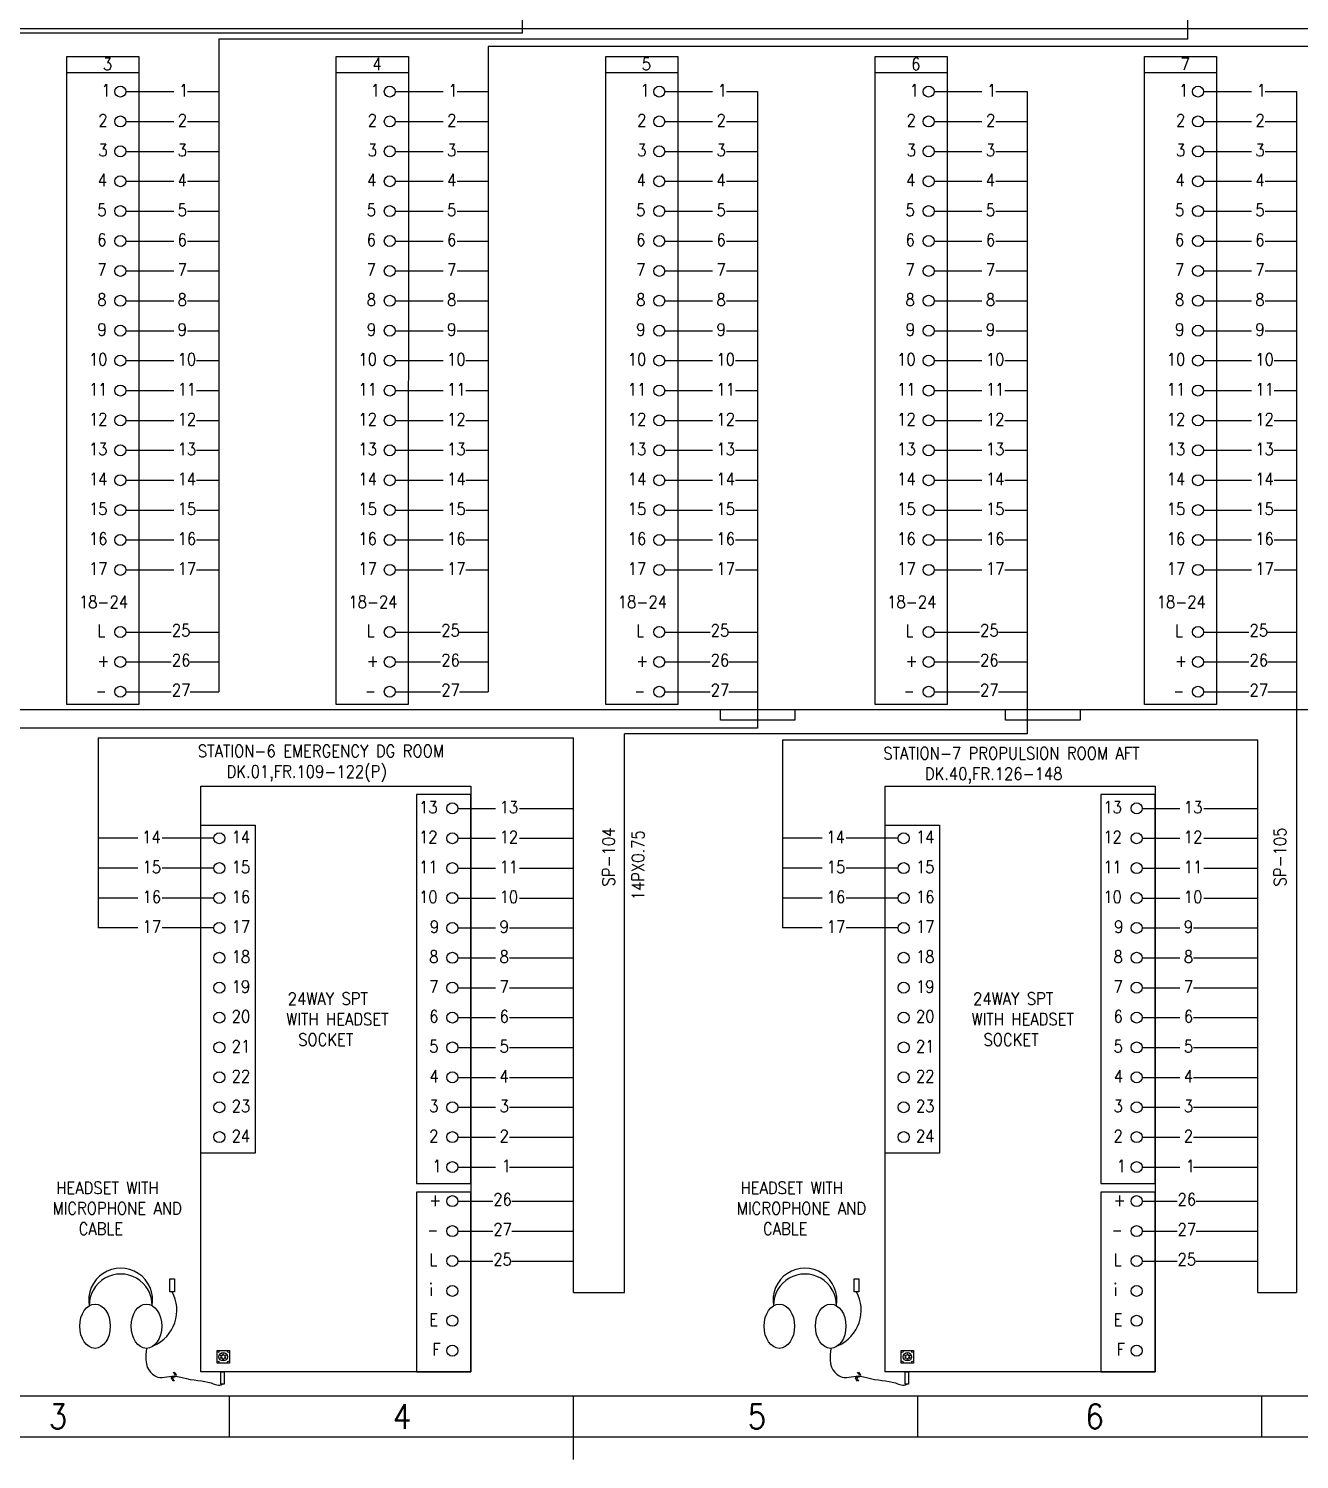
# Model space of a CAD drawing. Header units: inches. Extents: x 36 to 5114, y 9 to 306.
# Drawn here: x 3421.3 to 3576.5, y 23.6 to 198.3 of the extents above; entities that cross this region are included whole.
import ezdxf

# ---------------------------------------------------------------- set-up
doc = ezdxf.new("R2010")
doc.units = ezdxf.units.IN
doc.header["$MEASUREMENT"] = 0
doc.layers.add('Border', color=6, linetype='Continuous')
doc.layers.add('TITLE', color=7, linetype='Continuous')
doc.layers.add('CON-050', color=3, linetype='Continuous', lineweight=50)
doc.styles.add('ROMANS', font='simplex.shx', dxfattribs={"width": 0.88})

# ---------------------------------------------------------------- blocks, each defined once
blk = doc.blocks.new('A3_BORDER')
at = {"linetype": 'Continuous'}
for p, q in [((173, 7.15), (173, 2.15)), ((215, 7.15), (215, 2.15)), ((257, 7.15), (257, 2.15))]:
    blk.add_line(p, q, dxfattribs=at)
at = {"layer": 'Border', "color": 7}
blk.add_lwpolyline([(0, 2.15), (384, 2.15), (384, 264.65), (0, 264.65)], close=True, dxfattribs=at)
at = {"layer": 'Border', "color": 6}
blk.add_lwpolyline([(5, 7.15), (379, 7.15), (379, 259.65), (5, 259.65)], close=True, dxfattribs=at)
at = {"layer": 'TITLE', "color": 7}
blk.add_line((131, 7.15), (131, 2.25), dxfattribs=at)
at = {"layer": 'TITLE', "color": 7, "style": 'ROMANS', "width": 0.88}
for s, p in [('3', (108.96, 3.15)), ('4', (150.96, 3.15)), ('5', (194.28, 3.15)), ('6', (235.51, 3.15))]:
    blk.add_text(s, height=3, dxfattribs=at).set_placement(p)
blk = doc.blocks.new('*U34')
blk.add_circle((0, 0), 0.0728)
blk = doc.blocks.new('*U33')
at = {"color": 0, "linetype": 'ByBlock', "lineweight": -2}
for p, rotation in [((784.95, 158.66), 59.99999999999999), ((784.95, 158.39), 120), ((785.18, 158.25), 180), ((785.42, 158.66), 300.0000000000001), ((785.42, 158.39), 240)]:
    blk.add_blockref('*U34', p, dxfattribs=dict(at, rotation=rotation))
blk.add_blockref('*U34', (785.18, 158.8), dxfattribs=at)
blk = doc.blocks.new('*U36')
blk.add_circle((0, 0), 0.0728)
blk = doc.blocks.new('*U35')
at = {"color": 0, "linetype": 'ByBlock', "lineweight": -2}
for p, rotation in [((784.95, 158.66), 59.99999999999999), ((784.95, 158.39), 120), ((785.18, 158.25), 180), ((785.42, 158.66), 300.0000000000001), ((785.42, 158.39), 240)]:
    blk.add_blockref('*U36', p, dxfattribs=dict(at, rotation=rotation))
blk.add_blockref('*U36', (785.18, 158.8), dxfattribs=at)

msp = doc.modelspace()

# ---------------------------------------------------------------- linework, layer by layer
for p, q in [((3481.64, 197.76), (3481.64, 282.36)), ((3562.86, 197.05), (3562.86, 282.02)), ((3481.64, 197.76), (3411.65, 197.76)), ((3562.86, 197.05), (3444.54, 197.05)), ((3444.54, 197.05), (3444.54, 117.34)), ((3477.43, 196.14), (3477.43, 117.34)), ((3642.06, 196.14), (3477.43, 196.14)), ((3425.99, 192.99), (3434.79, 192.99)), ((3458.89, 192.99), (3467.68, 192.99)), ((3491.78, 192.99), (3500.58, 192.99)), ((3524.67, 192.99), (3533.47, 192.99)), ((3557.57, 192.99), (3566.36, 192.99)), ((3510.33, 190.64), (3510.33, 112.91)), ((3543.22, 190.64), (3543.22, 112.19)), ((3510.33, 112.91), (3405.45, 112.91)), ((3494.07, 43.96), (3494.07, 112.19)), ((3543.22, 112.19), (3494.07, 112.19)), ((3429.83, 111.73), (3429.83, 88.5)), ((3429.83, 111.73), (3487.85, 111.73)), ((3487.85, 43.96), (3487.85, 111.73)), ((3513.37, 111.47), (3513.37, 88.5)), ((3513.37, 111.47), (3571.39, 111.47)), ((3571.39, 43.96), (3571.39, 111.47)), ((3487.85, 43.96), (3494.07, 43.96)), ((3571.39, 43.96), (3576.11, 43.96)), ((3487.85, 23.59), (3487.85, 31.34))]:
    msp.add_line(p, q)
for points in [[(3676.41, 115.58), (3676.41, 115.14), (3335.63, 115.14), (3335.63, 198.33), (3676.41, 198.33)], [(3514.87, 115.14), (3514.87, 113.88), (3505.78, 113.88), (3505.78, 115.14)], [(3549.71, 115.14), (3549.71, 113.88), (3540.61, 113.88), (3540.61, 115.14)]]:
    msp.add_lwpolyline(points)
for points in [[(3425.99, 194.91), (3434.79, 194.91), (3434.79, 115.77), (3425.99, 115.77)], [(3458.89, 194.91), (3467.69, 194.91), (3467.68, 115.77), (3458.89, 115.77)], [(3491.78, 194.91), (3500.58, 194.91), (3500.58, 115.77), (3491.78, 115.77)], [(3524.67, 194.91), (3533.47, 194.91), (3533.47, 115.77), (3524.67, 115.77)], [(3557.57, 194.91), (3566.36, 194.91), (3566.36, 115.77), (3557.57, 115.77)], [(3442.36, 105.8), (3475.32, 105.8), (3475.32, 34.27), (3442.36, 34.27)], [(3525.9, 105.8), (3558.86, 105.8), (3558.86, 34.27), (3525.9, 34.27)], [(3475.32, 104.8), (3468.7, 104.8), (3468.7, 57.29), (3475.32, 57.29)], [(3558.86, 104.8), (3552.24, 104.8), (3552.24, 57.29), (3558.86, 57.29)], [(3442.36, 101.05), (3448.98, 101.05), (3448.98, 60.98), (3442.36, 60.98)], [(3525.9, 101.05), (3532.52, 101.05), (3532.52, 60.98), (3525.9, 60.98)], [(3475.32, 56.21), (3468.7, 56.21), (3468.7, 34.27), (3475.32, 34.27)], [(3558.86, 56.21), (3552.24, 56.21), (3552.24, 34.27), (3558.86, 34.27)], [(3438.59, 45.63), (3439.13, 45.63), (3439.13, 44.06), (3438.59, 44.06)], [(3522.13, 45.63), (3522.67, 45.63), (3522.67, 44.06), (3522.13, 44.06)], [(3444.33, 36.89), (3445.84, 36.89), (3445.84, 35.36), (3444.33, 35.36)], [(3527.87, 36.89), (3529.38, 36.89), (3529.38, 35.36), (3527.87, 35.36)], [(3444.79, 34.27), (3445.22, 34.27), (3445.22, 32.79), (3444.79, 32.79)], [(3528.33, 34.27), (3528.76, 34.27), (3528.76, 32.79), (3528.33, 32.79)]]:
    msp.add_lwpolyline(points, close=True)
for centre, radius in [((3432.53, 190.64), 0.671), ((3465.42, 190.64), 0.671), ((3498.32, 190.64), 0.671), ((3531.21, 190.64), 0.671), ((3564.1, 190.64), 0.671), ((3432.53, 186.99), 0.671), ((3465.42, 186.99), 0.671), ((3498.32, 186.99), 0.671), ((3531.21, 186.99), 0.671), ((3564.1, 186.99), 0.671), ((3432.53, 183.34), 0.671), ((3465.42, 183.34), 0.671), ((3498.32, 183.34), 0.671), ((3531.21, 183.34), 0.671), ((3564.1, 183.34), 0.671), ((3432.53, 179.69), 0.671), ((3465.42, 179.69), 0.671), ((3498.32, 179.69), 0.671), ((3531.21, 179.69), 0.671), ((3564.1, 179.69), 0.671), ((3432.53, 176.04), 0.671), ((3465.42, 176.04), 0.671), ((3498.32, 176.04), 0.671), ((3531.21, 176.04), 0.671), ((3564.1, 176.04), 0.671), ((3432.53, 172.39), 0.671), ((3465.42, 172.39), 0.671), ((3498.32, 172.39), 0.671), ((3531.21, 172.39), 0.671), ((3564.1, 172.39), 0.671), ((3432.53, 168.74), 0.671), ((3465.42, 168.74), 0.671), ((3498.32, 168.74), 0.671), ((3531.21, 168.74), 0.671), ((3564.1, 168.74), 0.671), ((3432.53, 165.09), 0.671), ((3465.42, 165.09), 0.671), ((3498.32, 165.09), 0.671), ((3531.21, 165.09), 0.671), ((3564.1, 165.09), 0.671), ((3432.53, 161.44), 0.671), ((3465.42, 161.44), 0.671), ((3498.32, 161.44), 0.671), ((3531.21, 161.44), 0.671), ((3564.1, 161.44), 0.671), ((3432.53, 157.79), 0.671), ((3465.42, 157.79), 0.671), ((3498.32, 157.79), 0.671), ((3531.21, 157.79), 0.671), ((3564.1, 157.79), 0.671), ((3432.53, 154.13), 0.671), ((3465.42, 154.13), 0.671), ((3498.32, 154.13), 0.671), ((3531.21, 154.13), 0.671), ((3564.1, 154.13), 0.671), ((3432.53, 150.48), 0.671), ((3465.42, 150.48), 0.671), ((3498.32, 150.48), 0.671), ((3531.21, 150.48), 0.671), ((3564.1, 150.48), 0.671), ((3432.53, 146.83), 0.671), ((3465.42, 146.83), 0.671), ((3498.32, 146.83), 0.671), ((3531.21, 146.83), 0.671), ((3564.1, 146.83), 0.671), ((3432.53, 143.18), 0.671), ((3465.42, 143.18), 0.671), ((3498.32, 143.18), 0.671), ((3531.21, 143.18), 0.671), ((3564.1, 143.18), 0.671), ((3432.53, 139.53), 0.671), ((3465.42, 139.53), 0.671), ((3498.32, 139.53), 0.671), ((3531.21, 139.53), 0.671), ((3564.1, 139.53), 0.671), ((3432.53, 135.88), 0.671), ((3465.42, 135.88), 0.671), ((3498.32, 135.88), 0.671), ((3531.21, 135.88), 0.671), ((3564.1, 135.88), 0.671), ((3432.53, 132.23), 0.671), ((3465.42, 132.23), 0.671), ((3498.32, 132.23), 0.671), ((3531.21, 132.23), 0.671), ((3564.1, 132.23), 0.671), ((3432.53, 124.64), 0.671), ((3465.42, 124.64), 0.671), ((3498.32, 124.64), 0.671), ((3531.21, 124.64), 0.671), ((3564.1, 124.64), 0.671), ((3432.53, 120.99), 0.671), ((3465.42, 120.99), 0.671), ((3498.32, 120.99), 0.671), ((3531.21, 120.99), 0.671), ((3564.1, 120.99), 0.671), ((3432.53, 117.34), 0.671), ((3465.42, 117.34), 0.671), ((3498.32, 117.34), 0.671), ((3531.21, 117.34), 0.671), ((3564.1, 117.34), 0.671), ((3473.06, 103.1), 0.671), ((3556.6, 103.1), 0.671), ((3444.62, 99.45), 0.671), ((3473.06, 99.45), 0.671), ((3528.16, 99.45), 0.671), ((3556.6, 99.45), 0.671), ((3444.62, 95.8), 0.671), ((3473.06, 95.8), 0.671), ((3528.16, 95.8), 0.671), ((3556.6, 95.8), 0.671), ((3444.62, 92.15), 0.671), ((3473.06, 92.15), 0.671), ((3528.16, 92.15), 0.671), ((3556.6, 92.15), 0.671), ((3444.62, 88.5), 0.671), ((3473.06, 88.5), 0.671), ((3528.16, 88.5), 0.671), ((3556.6, 88.5), 0.671), ((3444.62, 84.85), 0.671), ((3473.06, 84.85), 0.671), ((3528.16, 84.85), 0.671), ((3556.6, 84.85), 0.671), ((3444.62, 81.2), 0.671), ((3473.06, 81.2), 0.671), ((3528.16, 81.2), 0.671), ((3556.6, 81.2), 0.671), ((3444.62, 77.55), 0.671), ((3473.06, 77.55), 0.671), ((3528.16, 77.55), 0.671), ((3556.6, 77.55), 0.671), ((3444.62, 73.9), 0.671), ((3473.06, 73.9), 0.671), ((3528.16, 73.9), 0.671), ((3556.6, 73.9), 0.671), ((3444.62, 70.25), 0.671), ((3473.06, 70.25), 0.671), ((3528.16, 70.25), 0.671), ((3556.6, 70.25), 0.671), ((3444.62, 66.6), 0.671), ((3473.06, 66.6), 0.671), ((3528.16, 66.6), 0.671), ((3556.6, 66.6), 0.671), ((3444.62, 62.95), 0.671), ((3473.06, 62.95), 0.671), ((3528.16, 62.95), 0.671), ((3556.6, 62.95), 0.671), ((3473.06, 59.29), 0.671), ((3556.6, 59.29), 0.671), ((3473.06, 55.13), 0.671), ((3556.6, 55.13), 0.671), ((3473.06, 51.47), 0.671), ((3556.6, 51.47), 0.671), ((3473.06, 47.82), 0.671), ((3556.6, 47.82), 0.671), ((3473.06, 44.17), 0.671), ((3556.6, 44.17), 0.671), ((3473.06, 40.52), 0.671), ((3556.6, 40.52), 0.671), ((3444.45, 36.77), 0.12), ((3445.72, 36.77), 0.12), ((3473.06, 36.87), 0.671), ((3527.99, 36.77), 0.12), ((3529.26, 36.77), 0.12), ((3556.6, 36.87), 0.671), ((3444.45, 35.48), 0.12), ((3445.08, 36.13), 0.516), ((3445.72, 35.48), 0.12), ((3527.99, 35.48), 0.12), ((3528.62, 36.13), 0.516), ((3529.26, 35.48), 0.12)]:
    msp.add_circle(centre, radius)
for centre, radius, start, end in [((3432.57, 43.05), 3.9, 349.8171, 190.1829), ((3432.57, 42.39), 3.84, 359.5798, 180.4202), ((3516.11, 43.05), 3.9, 349.8171, 190.1829), ((3516.11, 42.39), 3.84, 359.5798, 180.4202), ((3434.69, 41.82), 4.74, 293.9795, 28.2344), ((3518.23, 41.82), 4.74, 293.9795, 28.2344)]:
    msp.add_arc(centre, radius, start, end)
for centre in [(3429.44, 39.86), (3435.71, 39.86), (3512.98, 39.86), (3519.25, 39.86)]:
    msp.add_ellipse(centre, major_axis=(0, 2.71), ratio=0.6875)
for points, knots in [([(3435.71, 37.15), (3435.43, 34.93), (3435.96, 34.32), (3437.36, 33.38), (3438.31, 33.77), (3439.15, 33.76)], [0, 0, 0, 0, 4.162872, 4.376917, 6.907654, 6.907654, 6.907654, 6.907654]), ([(3519.25, 37.15), (3518.97, 34.93), (3519.5, 34.32), (3520.9, 33.38), (3521.85, 33.77), (3522.69, 33.76)], [0, 0, 0, 0, 4.162872, 4.376917, 6.907654, 6.907654, 6.907654, 6.907654]), ([(3439.33, 33.75), (3439.59, 33.73), (3441.24, 33.19), (3443.24, 33.29), (3444.56, 32.49), (3445.01, 32.79)], [7.096761, 7.096761, 7.096761, 7.096761, 7.865668, 12.198871, 14.446895, 14.446895, 14.446895, 14.446895]), ([(3522.87, 33.75), (3523.13, 33.73), (3524.78, 33.19), (3526.78, 33.29), (3528.1, 32.49), (3528.55, 32.79)], [7.096761, 7.096761, 7.096761, 7.096761, 7.865668, 12.198871, 14.446895, 14.446895, 14.446895, 14.446895])]:
    msp.add_open_spline(points, degree=3, knots=knots)
for points in [[(3438.98, 33.16), (3438.78, 33.6), (3439.19, 33.79), (3438.97, 34.26)], [(3439.15, 33.14), (3438.95, 33.58), (3439.36, 33.77), (3439.14, 34.24)], [(3522.52, 33.16), (3522.32, 33.6), (3522.73, 33.79), (3522.51, 34.26)], [(3522.69, 33.14), (3522.49, 33.58), (3522.9, 33.77), (3522.68, 34.24)]]:
    msp.add_spline(points, degree=3)
at = {"layer": 'CON-050', "color": 0, "lineweight": 25, "ltscale": 0.1}
for p, q in [((3433.2, 190.64), (3439.04, 190.64)), ((3440.74, 190.64), (3444.54, 190.64)), ((3466.09, 190.64), (3471.93, 190.64)), ((3473.63, 190.64), (3477.43, 190.64)), ((3498.99, 190.64), (3504.83, 190.64)), ((3506.53, 190.64), (3510.33, 190.64)), ((3531.88, 190.64), (3537.72, 190.64)), ((3539.42, 190.64), (3543.22, 190.64)), ((3564.77, 190.64), (3570.61, 190.64)), ((3572.31, 190.64), (3576.11, 190.64)), ((3433.2, 186.99), (3439.04, 186.99)), ((3440.74, 186.99), (3444.54, 186.99)), ((3466.09, 186.99), (3471.93, 186.99)), ((3473.63, 186.99), (3477.43, 186.99)), ((3498.99, 186.99), (3504.83, 186.99)), ((3506.53, 186.99), (3510.33, 186.99)), ((3531.88, 186.99), (3537.72, 186.99)), ((3539.42, 186.99), (3543.22, 186.99)), ((3564.77, 186.99), (3570.61, 186.99)), ((3572.31, 186.99), (3576.11, 186.99)), ((3433.2, 183.34), (3439.04, 183.34)), ((3440.74, 183.34), (3444.54, 183.34)), ((3466.09, 183.34), (3471.93, 183.34)), ((3473.63, 183.34), (3477.43, 183.34)), ((3498.99, 183.34), (3504.83, 183.34)), ((3506.53, 183.34), (3510.33, 183.34)), ((3531.88, 183.34), (3537.72, 183.34)), ((3539.42, 183.34), (3543.22, 183.34)), ((3564.77, 183.34), (3570.61, 183.34)), ((3572.31, 183.34), (3576.11, 183.34)), ((3433.2, 179.69), (3439.04, 179.69)), ((3440.74, 179.69), (3444.54, 179.69)), ((3466.09, 179.69), (3471.93, 179.69)), ((3473.63, 179.69), (3477.43, 179.69)), ((3498.99, 179.69), (3504.83, 179.69)), ((3506.53, 179.69), (3510.33, 179.69)), ((3531.88, 179.69), (3537.72, 179.69)), ((3539.42, 179.69), (3543.22, 179.69)), ((3564.77, 179.69), (3570.61, 179.69)), ((3572.31, 179.69), (3576.11, 179.69)), ((3433.2, 176.04), (3439.04, 176.04)), ((3440.74, 176.04), (3444.54, 176.04)), ((3466.09, 176.04), (3471.93, 176.04)), ((3473.63, 176.04), (3477.43, 176.04)), ((3498.99, 176.04), (3504.83, 176.04)), ((3506.53, 176.04), (3510.33, 176.04)), ((3531.88, 176.04), (3537.72, 176.04)), ((3539.42, 176.04), (3543.22, 176.04)), ((3564.77, 176.04), (3570.61, 176.04)), ((3572.31, 176.04), (3576.11, 176.04)), ((3433.2, 172.39), (3439.04, 172.39)), ((3440.74, 172.39), (3444.54, 172.39)), ((3466.09, 172.39), (3471.93, 172.39)), ((3473.63, 172.39), (3477.43, 172.39)), ((3498.99, 172.39), (3504.83, 172.39)), ((3506.53, 172.39), (3510.33, 172.39)), ((3531.88, 172.39), (3537.72, 172.39)), ((3539.42, 172.39), (3543.22, 172.39)), ((3564.77, 172.39), (3570.61, 172.39)), ((3572.31, 172.39), (3576.11, 172.39)), ((3433.2, 168.74), (3439.04, 168.74)), ((3440.74, 168.74), (3444.54, 168.74)), ((3466.09, 168.74), (3471.93, 168.74)), ((3473.63, 168.74), (3477.43, 168.74)), ((3498.99, 168.74), (3504.83, 168.74)), ((3506.53, 168.74), (3510.33, 168.74)), ((3531.88, 168.74), (3537.72, 168.74)), ((3539.42, 168.74), (3543.22, 168.74)), ((3564.77, 168.74), (3570.61, 168.74)), ((3572.31, 168.74), (3576.11, 168.74)), ((3433.2, 165.09), (3439.04, 165.09)), ((3440.74, 165.09), (3444.54, 165.09)), ((3466.09, 165.09), (3471.93, 165.09)), ((3473.63, 165.09), (3477.43, 165.09)), ((3498.99, 165.09), (3504.83, 165.09)), ((3506.53, 165.09), (3510.33, 165.09)), ((3531.88, 165.09), (3537.72, 165.09)), ((3539.42, 165.09), (3543.22, 165.09)), ((3564.77, 165.09), (3570.61, 165.09)), ((3572.31, 165.09), (3576.11, 165.09)), ((3433.2, 161.44), (3439.04, 161.44)), ((3440.74, 161.44), (3444.54, 161.44)), ((3466.09, 161.44), (3471.93, 161.44)), ((3473.63, 161.44), (3477.43, 161.44)), ((3498.99, 161.44), (3504.83, 161.44)), ((3506.53, 161.44), (3510.33, 161.44)), ((3531.88, 161.44), (3537.72, 161.44)), ((3539.42, 161.44), (3543.22, 161.44)), ((3564.77, 161.44), (3570.61, 161.44)), ((3572.31, 161.44), (3576.11, 161.44)), ((3433.2, 157.79), (3439.04, 157.79)), ((3441.82, 157.79), (3444.54, 157.79)), ((3466.09, 157.79), (3471.93, 157.79)), ((3474.71, 157.79), (3477.43, 157.79)), ((3498.99, 157.79), (3504.83, 157.79)), ((3507.61, 157.79), (3510.33, 157.79)), ((3531.88, 157.79), (3537.72, 157.79)), ((3540.5, 157.79), (3543.22, 157.79)), ((3564.77, 157.79), (3570.61, 157.79)), ((3573.39, 157.79), (3576.11, 157.79)), ((3433.2, 154.13), (3439.04, 154.13)), ((3441.82, 154.13), (3444.54, 154.13)), ((3466.09, 154.13), (3471.93, 154.13)), ((3474.71, 154.13), (3477.43, 154.13)), ((3498.99, 154.13), (3504.83, 154.13)), ((3507.61, 154.13), (3510.33, 154.13)), ((3531.88, 154.13), (3537.72, 154.13)), ((3540.5, 154.13), (3543.22, 154.13)), ((3564.77, 154.13), (3570.61, 154.13)), ((3573.39, 154.13), (3576.11, 154.13)), ((3433.2, 150.48), (3439.04, 150.48)), ((3441.82, 150.48), (3444.54, 150.48)), ((3466.09, 150.48), (3471.93, 150.48)), ((3474.71, 150.48), (3477.43, 150.48)), ((3498.99, 150.48), (3504.83, 150.48)), ((3507.61, 150.48), (3510.33, 150.48)), ((3531.88, 150.48), (3537.72, 150.48)), ((3540.5, 150.48), (3543.22, 150.48)), ((3564.77, 150.48), (3570.61, 150.48)), ((3573.39, 150.48), (3576.11, 150.48)), ((3433.2, 146.83), (3439.04, 146.83)), ((3441.82, 146.83), (3444.54, 146.83)), ((3466.09, 146.83), (3471.93, 146.83)), ((3474.71, 146.83), (3477.43, 146.83)), ((3498.99, 146.83), (3504.83, 146.83)), ((3507.61, 146.83), (3510.33, 146.83)), ((3531.88, 146.83), (3537.72, 146.83)), ((3540.5, 146.83), (3543.22, 146.83)), ((3564.77, 146.83), (3570.61, 146.83)), ((3573.39, 146.83), (3576.11, 146.83)), ((3433.2, 143.18), (3439.04, 143.18)), ((3441.82, 143.18), (3444.54, 143.18)), ((3466.09, 143.18), (3471.93, 143.18)), ((3474.71, 143.18), (3477.43, 143.18)), ((3498.99, 143.18), (3504.83, 143.18)), ((3507.61, 143.18), (3510.33, 143.18)), ((3531.88, 143.18), (3537.72, 143.18)), ((3540.5, 143.18), (3543.22, 143.18)), ((3564.77, 143.18), (3570.61, 143.18)), ((3573.39, 143.18), (3576.11, 143.18)), ((3433.2, 139.53), (3439.04, 139.53)), ((3441.82, 139.53), (3444.54, 139.53)), ((3466.09, 139.53), (3471.93, 139.53)), ((3474.71, 139.53), (3477.43, 139.53)), ((3498.99, 139.53), (3504.83, 139.53)), ((3507.61, 139.53), (3510.33, 139.53)), ((3531.88, 139.53), (3537.72, 139.53)), ((3540.5, 139.53), (3543.22, 139.53)), ((3564.77, 139.53), (3570.61, 139.53)), ((3573.39, 139.53), (3576.11, 139.53)), ((3433.2, 135.88), (3439.04, 135.88)), ((3441.82, 135.88), (3444.54, 135.88)), ((3466.09, 135.88), (3471.93, 135.88)), ((3474.71, 135.88), (3477.43, 135.88)), ((3498.99, 135.88), (3504.83, 135.88)), ((3507.61, 135.88), (3510.33, 135.88)), ((3531.88, 135.88), (3537.72, 135.88)), ((3540.5, 135.88), (3543.22, 135.88)), ((3564.77, 135.88), (3570.61, 135.88)), ((3573.39, 135.88), (3576.11, 135.88)), ((3433.2, 132.23), (3439.04, 132.23)), ((3441.82, 132.23), (3444.54, 132.23)), ((3466.09, 132.23), (3471.93, 132.23)), ((3474.71, 132.23), (3477.43, 132.23)), ((3498.99, 132.23), (3504.83, 132.23)), ((3507.61, 132.23), (3510.33, 132.23)), ((3531.88, 132.23), (3537.72, 132.23)), ((3540.5, 132.23), (3543.22, 132.23)), ((3564.77, 132.23), (3570.61, 132.23)), ((3573.39, 132.23), (3576.11, 132.23)), ((3433.2, 124.64), (3438.74, 124.64)), ((3441.05, 124.64), (3444.54, 124.64)), ((3466.09, 124.64), (3471.63, 124.64)), ((3473.94, 124.64), (3477.43, 124.64)), ((3498.99, 124.64), (3504.52, 124.64)), ((3506.83, 124.64), (3510.33, 124.64)), ((3531.88, 124.64), (3537.41, 124.64)), ((3539.72, 124.64), (3543.22, 124.64)), ((3564.77, 124.64), (3570.31, 124.64)), ((3572.62, 124.64), (3576.11, 124.64)), ((3433.2, 120.99), (3438.74, 120.99)), ((3441.05, 120.99), (3444.54, 120.99)), ((3466.09, 120.99), (3471.63, 120.99)), ((3473.94, 120.99), (3477.43, 120.99)), ((3498.99, 120.99), (3504.52, 120.99)), ((3506.83, 120.99), (3510.33, 120.99)), ((3531.88, 120.99), (3537.41, 120.99)), ((3539.72, 120.99), (3543.22, 120.99)), ((3564.77, 120.99), (3570.31, 120.99)), ((3572.62, 120.99), (3576.11, 120.99)), ((3433.2, 117.34), (3438.74, 117.34)), ((3441.05, 117.34), (3444.54, 117.34)), ((3466.09, 117.34), (3471.63, 117.34)), ((3473.94, 117.34), (3477.43, 117.34)), ((3498.99, 117.34), (3504.52, 117.34)), ((3506.83, 117.34), (3510.33, 117.34)), ((3531.88, 117.34), (3537.41, 117.34)), ((3539.72, 117.34), (3543.22, 117.34)), ((3564.77, 117.34), (3570.31, 117.34)), ((3572.62, 117.34), (3576.11, 117.34)), ((3473.73, 103.1), (3478.33, 103.1)), ((3481.26, 103.1), (3487.85, 103.1)), ((3557.27, 103.1), (3561.87, 103.1)), ((3564.8, 103.1), (3571.39, 103.1)), ((3434.68, 99.45), (3429.83, 99.45)), ((3443.95, 99.45), (3437.62, 99.45)), ((3473.73, 99.45), (3478.33, 99.45)), ((3481.26, 99.45), (3487.85, 99.45)), ((3518.22, 99.45), (3513.37, 99.45)), ((3527.49, 99.45), (3521.16, 99.45)), ((3557.27, 99.45), (3561.87, 99.45)), ((3564.8, 99.45), (3571.39, 99.45)), ((3434.68, 95.8), (3429.83, 95.8)), ((3443.95, 95.8), (3437.62, 95.8)), ((3473.73, 95.8), (3478.33, 95.8)), ((3481.26, 95.8), (3487.85, 95.8)), ((3518.22, 95.8), (3513.37, 95.8)), ((3527.49, 95.8), (3521.16, 95.8)), ((3557.27, 95.8), (3561.87, 95.8)), ((3564.8, 95.8), (3571.39, 95.8)), ((3434.68, 92.15), (3429.83, 92.15)), ((3443.95, 92.15), (3437.62, 92.15)), ((3473.73, 92.15), (3478.33, 92.15)), ((3481.26, 92.15), (3487.85, 92.15)), ((3518.22, 92.15), (3513.37, 92.15)), ((3527.49, 92.15), (3521.16, 92.15)), ((3557.27, 92.15), (3561.87, 92.15)), ((3564.8, 92.15), (3571.39, 92.15)), ((3434.68, 88.5), (3429.83, 88.5)), ((3443.95, 88.5), (3437.62, 88.5)), ((3473.73, 88.5), (3478.33, 88.5)), ((3480.02, 88.5), (3487.85, 88.5)), ((3518.22, 88.5), (3513.37, 88.5)), ((3527.49, 88.5), (3521.16, 88.5)), ((3557.27, 88.5), (3561.87, 88.5)), ((3563.56, 88.5), (3571.39, 88.5)), ((3473.73, 84.85), (3478.33, 84.85)), ((3480.02, 84.85), (3487.85, 84.85)), ((3557.27, 84.85), (3561.87, 84.85)), ((3563.56, 84.85), (3571.39, 84.85)), ((3473.73, 81.2), (3478.33, 81.2)), ((3480.02, 81.2), (3487.85, 81.2)), ((3557.27, 81.2), (3561.87, 81.2)), ((3563.56, 81.2), (3571.39, 81.2)), ((3473.73, 77.55), (3478.33, 77.55)), ((3480.02, 77.55), (3487.85, 77.55)), ((3557.27, 77.55), (3561.87, 77.55)), ((3563.56, 77.55), (3571.39, 77.55)), ((3473.73, 73.9), (3478.33, 73.9)), ((3480.02, 73.9), (3487.85, 73.9)), ((3557.27, 73.9), (3561.87, 73.9)), ((3563.56, 73.9), (3571.39, 73.9)), ((3473.73, 70.25), (3478.33, 70.25)), ((3480.02, 70.25), (3487.85, 70.25)), ((3557.27, 70.25), (3561.87, 70.25)), ((3563.56, 70.25), (3571.39, 70.25)), ((3473.73, 66.6), (3478.33, 66.6)), ((3480.02, 66.6), (3487.85, 66.6)), ((3557.27, 66.6), (3561.87, 66.6)), ((3563.56, 66.6), (3571.39, 66.6)), ((3473.73, 62.95), (3478.33, 62.95)), ((3480.02, 62.95), (3487.85, 62.95)), ((3557.27, 62.95), (3561.87, 62.95)), ((3563.56, 62.95), (3571.39, 62.95)), ((3473.73, 59.29), (3478.33, 59.29)), ((3480.02, 59.29), (3487.85, 59.29)), ((3557.27, 59.29), (3561.87, 59.29)), ((3563.56, 59.29), (3571.39, 59.29)), ((3473.73, 55.13), (3478.02, 55.13)), ((3480.33, 55.13), (3487.85, 55.13)), ((3557.27, 55.13), (3561.56, 55.13)), ((3563.87, 55.13), (3571.39, 55.13)), ((3473.73, 51.47), (3478.02, 51.47)), ((3480.33, 51.47), (3487.85, 51.47)), ((3557.27, 51.47), (3561.56, 51.47)), ((3563.87, 51.47), (3571.39, 51.47)), ((3473.73, 47.82), (3478.02, 47.82)), ((3480.33, 47.82), (3487.85, 47.82)), ((3557.27, 47.82), (3561.56, 47.82)), ((3563.87, 47.82), (3571.39, 47.82))]:
    msp.add_line(p, q, dxfattribs=at)
at = {"layer": 'CON-050', "color": 0, "lineweight": 25}
msp.add_line((3576.11, 190.64), (3576.11, 43.96), dxfattribs=at)

# ---------------------------------------------------------------- block references
at = {"linetype": 'Continuous'}
msp.add_blockref('A3_BORDER', (3314.83, 24.19), dxfattribs=at)
for name, p in [('*U33', (2659.9, -122.4)), ('*U35', (2743.44, -122.4))]:
    msp.add_blockref(name, p)

# ---------------------------------------------------------------- texts
at = {"layer": 'CON-050', "color": 0, "lineweight": 25, "char_height": 1.5, "attachment_point": 1, "style": 'ROMANS'}
for s, width, insert in [('{\\Fromans|c0;3}', 0.9419, (3430.4, 194.76)), ('{\\Fromans|c0;4}', 0.9419, (3463.29, 194.76)), ('{\\Fromans|c0;5}', 0.9419, (3496.19, 194.76)), ('{\\Fromans|c0;6}', 0.9419, (3529.08, 194.76)), ('{\\Fromans|c0;7}', 0.9419, (3561.97, 194.76)), ('{\\Fromans|c0;1}', 0.7064, (3430.22, 191.54)), ('{\\Fromans|c0;1}', 0.7064, (3439.69, 191.54)), ('{\\Fromans|c0;1}', 0.7064, (3463.11, 191.54)), ('{\\Fromans|c0;1}', 0.7064, (3472.58, 191.54)), ('{\\Fromans|c0;1}', 0.7064, (3496, 191.54)), ('{\\Fromans|c0;1}', 0.7064, (3505.47, 191.54)), ('{\\Fromans|c0;1}', 0.7064, (3528.9, 191.54)), ('{\\Fromans|c0;1}', 0.7064, (3538.36, 191.54)), ('{\\Fromans|c0;1}', 0.7064, (3561.79, 191.54)), ('{\\Fromans|c0;1}', 0.7064, (3571.26, 191.54)), ('{\\Fromans|c0;2}', 1.0836, (3429.84, 187.89)), ('{\\Fromans|c0;2}', 1.0836, (3439.54, 187.89)), ('{\\Fromans|c0;2}', 1.0836, (3462.73, 187.89)), ('{\\Fromans|c0;2}', 1.0836, (3472.43, 187.89)), ('{\\Fromans|c0;2}', 1.0836, (3495.63, 187.89)), ('{\\Fromans|c0;2}', 1.0836, (3505.33, 187.89)), ('{\\Fromans|c0;2}', 1.0836, (3528.52, 187.89)), ('{\\Fromans|c0;2}', 1.0836, (3538.22, 187.89)), ('{\\Fromans|c0;2}', 1.0836, (3561.41, 187.89)), ('{\\Fromans|c0;2}', 1.0836, (3571.11, 187.89)), ('{\\Fromans|c0;3}', 1.0836, (3429.84, 184.24)), ('{\\Fromans|c0;3}', 0.7064, (3439.52, 184.24)), ('{\\Fromans|c0;3}', 1.0836, (3462.73, 184.24)), ('{\\Fromans|c0;3}', 0.7064, (3472.42, 184.24)), ('{\\Fromans|c0;3}', 1.0836, (3495.63, 184.24)), ('{\\Fromans|c0;3}', 0.7064, (3505.31, 184.24)), ('{\\Fromans|c0;3}', 1.0836, (3528.52, 184.24)), ('{\\Fromans|c0;3}', 0.7064, (3538.2, 184.24)), ('{\\Fromans|c0;3}', 1.0836, (3561.41, 184.24)), ('{\\Fromans|c0;3}', 0.7064, (3571.09, 184.24)), ('{\\Fromans|c0;4}', 1.1464, (3429.78, 180.58)), ('{\\Fromans|c0;4}', 0.7064, (3439.52, 180.58)), ('{\\Fromans|c0;4}', 1.1464, (3462.67, 180.58)), ('{\\Fromans|c0;4}', 0.7064, (3472.42, 180.58)), ('{\\Fromans|c0;4}', 1.1464, (3495.56, 180.58)), ('{\\Fromans|c0;4}', 0.7064, (3505.31, 180.58)), ('{\\Fromans|c0;4}', 1.1464, (3528.46, 180.58)), ('{\\Fromans|c0;4}', 0.7064, (3538.2, 180.58)), ('{\\Fromans|c0;4}', 1.1464, (3561.35, 180.58)), ('{\\Fromans|c0;4}', 0.7064, (3571.09, 180.58)), ('{\\Fromans|c0;5}', 1.0836, (3429.72, 176.93)), ('{\\Fromans|c0;5}', 0.7064, (3439.52, 176.93)), ('{\\Fromans|c0;5}', 1.0836, (3462.61, 176.93)), ('{\\Fromans|c0;5}', 0.7064, (3472.42, 176.93)), ('{\\Fromans|c0;5}', 1.0836, (3495.5, 176.93)), ('{\\Fromans|c0;5}', 0.7064, (3505.31, 176.93)), ('{\\Fromans|c0;5}', 1.0836, (3528.39, 176.93)), ('{\\Fromans|c0;5}', 0.7064, (3538.2, 176.93)), ('{\\Fromans|c0;5}', 1.0836, (3561.29, 176.93)), ('{\\Fromans|c0;5}', 0.7064, (3571.09, 176.93)), ('{\\Fromans|c0;6}', 1.0836, (3429.72, 173.28)), ('{\\Fromans|c0;6}', 0.7064, (3439.52, 173.28)), ('{\\Fromans|c0;6}', 1.0836, (3462.61, 173.28)), ('{\\Fromans|c0;6}', 0.7064, (3472.42, 173.28)), ('{\\Fromans|c0;6}', 1.0836, (3495.5, 173.28)), ('{\\Fromans|c0;6}', 0.7064, (3505.31, 173.28)), ('{\\Fromans|c0;6}', 1.0836, (3528.39, 173.28)), ('{\\Fromans|c0;6}', 0.7064, (3538.2, 173.28)), ('{\\Fromans|c0;6}', 1.0836, (3561.29, 173.28)), ('{\\Fromans|c0;6}', 0.7064, (3571.09, 173.28)), ('{\\Fromans|c0;7}', 1.0836, (3429.72, 169.63)), ('{\\Fromans|c0;7}', 0.7064, (3439.52, 169.63)), ('{\\Fromans|c0;7}', 1.0836, (3462.61, 169.63)), ('{\\Fromans|c0;7}', 0.7064, (3472.42, 169.63)), ('{\\Fromans|c0;7}', 1.0836, (3495.5, 169.63)), ('{\\Fromans|c0;7}', 0.7064, (3505.31, 169.63)), ('{\\Fromans|c0;7}', 1.0836, (3528.39, 169.63)), ('{\\Fromans|c0;7}', 0.7064, (3538.2, 169.63)), ('{\\Fromans|c0;7}', 1.0836, (3561.29, 169.63)), ('{\\Fromans|c0;7}', 0.7064, (3571.09, 169.63)), ('{\\Fromans|c0;8}', 1.0836, (3429.72, 165.98)), ('{\\Fromans|c0;8}', 0.7064, (3439.52, 165.98)), ('{\\Fromans|c0;8}', 1.0836, (3462.61, 165.98)), ('{\\Fromans|c0;8}', 0.7064, (3472.42, 165.98)), ('{\\Fromans|c0;8}', 1.0836, (3495.5, 165.98)), ('{\\Fromans|c0;8}', 0.7064, (3505.31, 165.98)), ('{\\Fromans|c0;8}', 1.0836, (3528.39, 165.98)), ('{\\Fromans|c0;8}', 0.7064, (3538.2, 165.98)), ('{\\Fromans|c0;8}', 1.0836, (3561.29, 165.98)), ('{\\Fromans|c0;8}', 0.7064, (3571.09, 165.98)), ('{\\Fromans|c0;9}', 1.0207, (3429.73, 162.33)), ('{\\Fromans|c0;9}', 0.7064, (3439.52, 162.33)), ('{\\Fromans|c0;9}', 1.0207, (3462.62, 162.33)), ('{\\Fromans|c0;9}', 0.7064, (3472.42, 162.33)), ('{\\Fromans|c0;9}', 1.0207, (3495.51, 162.33)), ('{\\Fromans|c0;9}', 0.7064, (3505.31, 162.33)), ('{\\Fromans|c0;9}', 1.0207, (3528.41, 162.33)), ('{\\Fromans|c0;9}', 0.7064, (3538.2, 162.33)), ('{\\Fromans|c0;9}', 1.0207, (3561.3, 162.33)), ('{\\Fromans|c0;9}', 0.7064, (3571.09, 162.33)), ('{\\Fromans|c0;10}', 2.0547, (3428.69, 158.68)), ('{\\Fromans|c0;10}', 0.7064, (3439.52, 158.68)), ('{\\Fromans|c0;10}', 2.0547, (3461.59, 158.68)), ('{\\Fromans|c0;10}', 0.7064, (3472.42, 158.68)), ('{\\Fromans|c0;10}', 2.0547, (3494.48, 158.68)), ('{\\Fromans|c0;10}', 0.7064, (3505.31, 158.68)), ('{\\Fromans|c0;10}', 2.0547, (3527.37, 158.68)), ('{\\Fromans|c0;10}', 0.7064, (3538.2, 158.68)), ('{\\Fromans|c0;10}', 2.0547, (3560.27, 158.68)), ('{\\Fromans|c0;10}', 0.7064, (3571.09, 158.68)), ('{\\Fromans|c0;11}', 1.9636, (3428.69, 155.03)), ('{\\Fromans|c0;11}', 1.5, (3439.52, 155.03)), ('{\\Fromans|c0;11}', 1.9636, (3461.59, 155.03)), ('{\\Fromans|c0;11}', 1.5, (3472.42, 155.03)), ('{\\Fromans|c0;11}', 1.9636, (3494.48, 155.03)), ('{\\Fromans|c0;11}', 1.5, (3505.31, 155.03)), ('{\\Fromans|c0;11}', 1.9636, (3527.37, 155.03)), ('{\\Fromans|c0;11}', 1.5, (3538.2, 155.03)), ('{\\Fromans|c0;11}', 1.9636, (3560.27, 155.03)), ('{\\Fromans|c0;11}', 1.5, (3571.09, 155.03)), ('{\\Fromans|c0;12}', 2.0547, (3428.69, 151.38)), ('{\\Fromans|c0;12}', 1.5, (3439.52, 151.38)), ('{\\Fromans|c0;12}', 2.0547, (3461.59, 151.38)), ('{\\Fromans|c0;12}', 1.5, (3472.42, 151.38)), ('{\\Fromans|c0;12}', 2.0547, (3494.48, 151.38)), ('{\\Fromans|c0;12}', 1.5, (3505.31, 151.38)), ('{\\Fromans|c0;12}', 2.0547, (3527.37, 151.38)), ('{\\Fromans|c0;12}', 1.5, (3538.2, 151.38)), ('{\\Fromans|c0;12}', 2.0547, (3560.27, 151.38)), ('{\\Fromans|c0;12}', 1.5, (3571.09, 151.38)), ('{\\Fromans|c0;13}', 2.0547, (3428.69, 147.73)), ('{\\Fromans|c0;13}', 1.5, (3439.52, 147.73)), ('{\\Fromans|c0;13}', 2.0547, (3461.59, 147.73)), ('{\\Fromans|c0;13}', 1.5, (3472.42, 147.73)), ('{\\Fromans|c0;13}', 2.0547, (3494.48, 147.73)), ('{\\Fromans|c0;13}', 1.5, (3505.31, 147.73)), ('{\\Fromans|c0;13}', 2.0547, (3527.37, 147.73)), ('{\\Fromans|c0;13}', 1.5, (3538.2, 147.73)), ('{\\Fromans|c0;13}', 2.0547, (3560.27, 147.73)), ('{\\Fromans|c0;13}', 1.5, (3571.09, 147.73)), ('{\\Fromans|c0;14}', 2.0547, (3428.69, 144.08)), ('{\\Fromans|c0;14}', 1.5, (3439.52, 144.08)), ('{\\Fromans|c0;14}', 2.0547, (3461.59, 144.08)), ('{\\Fromans|c0;14}', 1.5, (3472.42, 144.08)), ('{\\Fromans|c0;14}', 2.0547, (3494.48, 144.08)), ('{\\Fromans|c0;14}', 1.5, (3505.31, 144.08)), ('{\\Fromans|c0;14}', 2.0547, (3527.37, 144.08)), ('{\\Fromans|c0;14}', 1.5, (3538.2, 144.08)), ('{\\Fromans|c0;14}', 2.0547, (3560.27, 144.08)), ('{\\Fromans|c0;14}', 1.5, (3571.09, 144.08)), ('{\\Fromans|c0;15}', 2.0547, (3428.69, 140.43)), ('{\\Fromans|c0;15}', 1.5, (3439.52, 140.43)), ('{\\Fromans|c0;15}', 2.0547, (3461.59, 140.43)), ('{\\Fromans|c0;15}', 1.5, (3472.42, 140.43)), ('{\\Fromans|c0;15}', 2.0547, (3494.48, 140.43)), ('{\\Fromans|c0;15}', 1.5, (3505.31, 140.43)), ('{\\Fromans|c0;15}', 2.0547, (3527.37, 140.43)), ('{\\Fromans|c0;15}', 1.5, (3538.2, 140.43)), ('{\\Fromans|c0;15}', 2.0547, (3560.27, 140.43)), ('{\\Fromans|c0;15}', 1.5, (3571.09, 140.43)), ('{\\Fromans|c0;16}', 2.0547, (3428.69, 136.78)), ('{\\Fromans|c0;16}', 1.5, (3439.52, 136.78)), ('{\\Fromans|c0;16}', 2.0547, (3461.59, 136.78)), ('{\\Fromans|c0;16}', 1.5, (3472.42, 136.78)), ('{\\Fromans|c0;16}', 2.0547, (3494.48, 136.78)), ('{\\Fromans|c0;16}', 1.5, (3505.31, 136.78)), ('{\\Fromans|c0;16}', 2.0547, (3527.37, 136.78)), ('{\\Fromans|c0;16}', 1.5, (3538.2, 136.78)), ('{\\Fromans|c0;16}', 2.0547, (3560.27, 136.78)), ('{\\Fromans|c0;16}', 1.5, (3571.09, 136.78)), ('{\\Fromans|c0;17}', 2.0547, (3428.69, 133.13)), ('{\\Fromans|c0;17}', 1.5, (3439.52, 133.13)), ('{\\Fromans|c0;17}', 2.0547, (3461.59, 133.13)), ('{\\Fromans|c0;17}', 1.5, (3472.42, 133.13)), ('{\\Fromans|c0;17}', 2.0547, (3494.48, 133.13)), ('{\\Fromans|c0;17}', 1.5, (3505.31, 133.13)), ('{\\Fromans|c0;17}', 2.0547, (3527.37, 133.13)), ('{\\Fromans|c0;17}', 1.5, (3538.2, 133.13)), ('{\\Fromans|c0;17}', 2.0547, (3560.27, 133.13)), ('{\\Fromans|c0;17}', 1.5, (3571.09, 133.13)), ('{\\Fromans|c0;18-24}', 6.5521, (3427.47, 129.07)), ('{\\Fromans|c0;18-24}', 6.5521, (3460.37, 129.07)), ('{\\Fromans|c0;18-24}', 6.5521, (3493.26, 129.07)), ('{\\Fromans|c0;18-24}', 6.5521, (3526.15, 129.07)), ('{\\Fromans|c0;18-24}', 6.5521, (3559.05, 129.07)), ('{\\Fromans|c0;L}', 1.0207, (3429.71, 125.54)), ('{\\Fromans|c0;25}', 2.3407, (3438.82, 125.6)), ('{\\Fromans|c0;L}', 1.0207, (3462.61, 125.54)), ('{\\Fromans|c0;25}', 2.3407, (3471.71, 125.6)), ('{\\Fromans|c0;L}', 1.0207, (3495.5, 125.54)), ('{\\Fromans|c0;25}', 2.3407, (3504.6, 125.6)), ('{\\Fromans|c0;L}', 1.0207, (3528.39, 125.54)), ('{\\Fromans|c0;25}', 2.3407, (3537.49, 125.6)), ('{\\Fromans|c0;L}', 1.0207, (3561.29, 125.54)), ('{\\Fromans|c0;25}', 2.3407, (3570.39, 125.6)), ('{\\Fromans|c0;+}', 1.3979, (3429.72, 121.88)), ('{\\Fromans|c0;26}', 2.3407, (3438.82, 121.95)), ('{\\Fromans|c0;+}', 1.3979, (3462.61, 121.88)), ('{\\Fromans|c0;26}', 2.3407, (3471.71, 121.95)), ('{\\Fromans|c0;+}', 1.3979, (3495.5, 121.88)), ('{\\Fromans|c0;26}', 2.3407, (3504.6, 121.95)), ('{\\Fromans|c0;+}', 1.3979, (3528.39, 121.88)), ('{\\Fromans|c0;26}', 2.3407, (3537.49, 121.95)), ('{\\Fromans|c0;+}', 1.3979, (3561.29, 121.88)), ('{\\Fromans|c0;26}', 2.3407, (3570.39, 121.95)), ('{\\Fromans|c0; _}', 1.3979, (3429.72, 118.99)), ('{\\Fromans|c0;27}', 2.3407, (3438.82, 118.3)), ('{\\Fromans|c0; _}', 1.3979, (3462.61, 118.99)), ('{\\Fromans|c0;27}', 2.3407, (3471.71, 118.3)), ('{\\Fromans|c0; _}', 1.3979, (3495.5, 118.99)), ('{\\Fromans|c0;27}', 2.3407, (3504.6, 118.3)), ('{\\Fromans|c0; _}', 1.3979, (3528.39, 118.99)), ('{\\Fromans|c0;27}', 2.3407, (3537.49, 118.3)), ('{\\Fromans|c0; _}', 1.3979, (3561.29, 118.99)), ('{\\Fromans|c0;27}', 2.3407, (3570.39, 118.3)), ('{\\Fromans|c0; STATION-6 EMERGENCY DG ROOM\\P{\\W4.27928; }DK.01,FR.109-122(P)}', 34.0836, (3441.09, 110.85)), ('{\\Fromans|c0; STATION-7 PROPULSION ROOM AFT\\P{\\W5.8088; }DK.40,FR.126-148}', 35.655, (3524.77, 110.58)), ('{\\Fromans|c0;13}', 2.3407, (3468.99, 104)), ('{\\Fromans|c0;13}', 1.0836, (3478.83, 104)), ('{\\Fromans|c0;13}', 2.3407, (3552.53, 104)), ('{\\Fromans|c0;13}', 1.0836, (3562.37, 104)), ('{\\Fromans|c0;14}', 1.0836, (3435.18, 100.35)), ('{\\Fromans|c0;14}', 2.3407, (3446.12, 100.35)), ('{\\Fromans|c0;12}', 2.3407, (3468.99, 100.35)), ('{\\Fromans|c0;12}', 1.0836, (3478.83, 100.35)), ('{\\Fromans|c0;14}', 1.0836, (3518.72, 100.35)), ('{\\Fromans|c0;14}', 2.3407, (3529.66, 100.35)), ('{\\Fromans|c0;12}', 2.3407, (3552.53, 100.35)), ('{\\Fromans|c0;12}', 1.0836, (3562.37, 100.35)), ('{\\Fromans|c0;15}', 1.5, (3435.24, 96.7)), ('{\\Fromans|c0;15}', 2.3407, (3446.12, 96.7)), ('{\\Fromans|c0;11}', 2.3407, (3468.99, 96.7)), ('{\\Fromans|c0;11}', 1.0836, (3478.83, 96.7)), ('{\\Fromans|c0;15}', 1.5, (3518.78, 96.7)), ('{\\Fromans|c0;15}', 2.3407, (3529.66, 96.7)), ('{\\Fromans|c0;11}', 2.3407, (3552.53, 96.7)), ('{\\Fromans|c0;11}', 1.0836, (3562.37, 96.7)), ('{\\Fromans|c0;16}', 1.5, (3435.24, 93.05)), ('{\\Fromans|c0;16}', 2.3407, (3446.12, 93.05)), ('{\\Fromans|c0;10}', 2.3407, (3468.99, 93.05)), ('{\\Fromans|c0;10}', 1.0836, (3478.83, 93.05)), ('{\\Fromans|c0;16}', 1.5, (3518.78, 93.05)), ('{\\Fromans|c0;16}', 2.3407, (3529.66, 93.05)), ('{\\Fromans|c0;10}', 2.3407, (3552.53, 93.05)), ('{\\Fromans|c0;10}', 1.0836, (3562.37, 93.05)), ('{\\Fromans|c0;17}', 1.5, (3435.24, 89.4)), ('{\\Fromans|c0;17}', 2.3407, (3446.12, 89.4)), ('{\\Fromans|c0;9}', 1.0207, (3470.31, 89.4)), ('{\\Fromans|c0;9}', 1.0836, (3478.83, 89.4)), ('{\\Fromans|c0;17}', 1.5, (3518.78, 89.4)), ('{\\Fromans|c0;17}', 2.3407, (3529.66, 89.4)), ('{\\Fromans|c0;9}', 1.0207, (3553.85, 89.4)), ('{\\Fromans|c0;9}', 1.0836, (3562.37, 89.4)), ('{\\Fromans|c0;18}', 2.3407, (3446.12, 85.74)), ('{\\Fromans|c0;8}', 1.0836, (3470.24, 85.74)), ('{\\Fromans|c0;8}', 1.0836, (3478.83, 85.74)), ('{\\Fromans|c0;18}', 2.3407, (3529.66, 85.74)), ('{\\Fromans|c0;8}', 1.0836, (3553.78, 85.74)), ('{\\Fromans|c0;8}', 1.0836, (3562.37, 85.74)), ('{\\Fromans|c0;19}', 2.3407, (3446.12, 82.09)), ('{\\Fromans|c0;\\W1.0736; \\W0.88;24WAY SPT\\P WITH HEADSET \\P{\\W2.30976; }SOCKET}', 14.1579, (3451.86, 80.61)), ('{\\Fromans|c0;7}', 1.0836, (3470.24, 82.09)), ('{\\Fromans|c0;7}', 1.0836, (3478.83, 82.09)), ('{\\Fromans|c0;19}', 2.3407, (3529.66, 82.09)), ('{\\Fromans|c0;\\W1.0736; \\W0.88;24WAY SPT\\P WITH HEADSET \\P{\\W2.30976; }SOCKET}', 14.1579, (3535.53, 80.61)), ('{\\Fromans|c0;7}', 1.0836, (3553.78, 82.09)), ('{\\Fromans|c0;7}', 1.0836, (3562.37, 82.09)), ('{\\Fromans|c0;20}', 2.3407, (3446.12, 78.44)), ('{\\Fromans|c0;6}', 1.0836, (3470.24, 78.44)), ('{\\Fromans|c0;6}', 1.0836, (3478.83, 78.44)), ('{\\Fromans|c0;20}', 2.3407, (3529.66, 78.44)), ('{\\Fromans|c0;6}', 1.0836, (3553.78, 78.44)), ('{\\Fromans|c0;6}', 1.0836, (3562.37, 78.44)), ('{\\Fromans|c0;21}', 2.3407, (3446.12, 74.79)), ('{\\Fromans|c0;5}', 1.0836, (3470.24, 74.79)), ('{\\Fromans|c0;5}', 1.0836, (3478.83, 74.79)), ('{\\Fromans|c0;21}', 2.3407, (3529.66, 74.79)), ('{\\Fromans|c0;5}', 1.0836, (3553.78, 74.79)), ('{\\Fromans|c0;5}', 1.0836, (3562.37, 74.79)), ('{\\Fromans|c0;22}', 2.3407, (3446.12, 71.14)), ('{\\Fromans|c0;4}', 1.1464, (3470.26, 71.14)), ('{\\Fromans|c0;4}', 1.0836, (3478.83, 71.14)), ('{\\Fromans|c0;22}', 2.3407, (3529.66, 71.14)), ('{\\Fromans|c0;4}', 1.1464, (3553.8, 71.14)), ('{\\Fromans|c0;4}', 1.0836, (3562.37, 71.14)), ('{\\Fromans|c0;23}', 2.3407, (3446.12, 67.49)), ('{\\Fromans|c0;3}', 1.0836, (3470.24, 67.49)), ('{\\Fromans|c0;3}', 1.0836, (3478.83, 67.49)), ('{\\Fromans|c0;23}', 2.3407, (3529.66, 67.49)), ('{\\Fromans|c0;3}', 1.0836, (3553.78, 67.49)), ('{\\Fromans|c0;3}', 1.0836, (3562.37, 67.49)), ('{\\Fromans|c0;24}', 2.3407, (3446.12, 63.84)), ('{\\Fromans|c0;2}', 1.0836, (3470.24, 63.84)), ('{\\Fromans|c0;2}', 1.0836, (3478.83, 63.84)), ('{\\Fromans|c0;24}', 2.3407, (3529.66, 63.84)), ('{\\Fromans|c0;2}', 1.0836, (3553.78, 63.84)), ('{\\Fromans|c0;2}', 1.0836, (3562.37, 63.84)), ('{\\Fromans|c0;1}', 0.7064, (3470.62, 60.19)), ('{\\Fromans|c0;1}', 0.7064, (3479.07, 60.19)), ('{\\Fromans|c0;1}', 0.7064, (3554.16, 60.19)), ('{\\Fromans|c0;1}', 0.7064, (3562.61, 60.19)), ('{\\Fromans|c0;\\W1.325; \\W0.88;HEADSET WITH\\P MICROPHONE AND \\P{\\W3.98595; }CABLE}', 17.6779, (3423.34, 57.51)), ('{\\Fromans|c0;26}', 1.9636, (3478.06, 56.09)), ('{\\Fromans|c0;\\W1.325; \\W0.88;HEADSET WITH\\P MICROPHONE AND \\P{\\W3.98595; }CABLE}', 17.6779, (3506.88, 57.51)), ('{\\Fromans|c0;26}', 1.9636, (3561.6, 56.09)), ('{\\Fromans|c0;+}', 1.3979, (3470.24, 56.02)), ('{\\Fromans|c0;+}', 1.3979, (3553.78, 56.02)), ('{\\Fromans|c0;27}', 1.9636, (3478.06, 52.43)), ('{\\Fromans|c0;27}', 1.9636, (3561.6, 52.43)), ('{\\Fromans|c0; _}', 1.3979, (3470.24, 53.13)), ('{\\Fromans|c0; _}', 1.3979, (3553.78, 53.13)), ('{\\Fromans|c0;L}', 1.1464, (3470.26, 48.72)), ('{\\Fromans|c0;25}', 1.9636, (3478.06, 48.78)), ('{\\Fromans|c0;L}', 1.1464, (3553.8, 48.72)), ('{\\Fromans|c0;25}', 1.9636, (3561.6, 48.78)), ('{\\Fromans|c0;i}', 0.3293, (3470.24, 45.07)), ('{\\Fromans|c0;i}', 0.3293, (3553.78, 45.07)), ('{\\Fromans|c0;E}', 1.5, (3470.24, 41.42)), ('{\\Fromans|c0;E}', 1.5, (3553.78, 41.42)), ('{\\Fromans|c0;F}', 0.7064, (3470.62, 37.77)), ('{\\Fromans|c0;F}', 0.7064, (3554.16, 37.77))]:
    msp.add_mtext_dynamic_manual_height_columns(s, width=width, gutter_width=437.5, heights=[0], dxfattribs=dict(at, insert=insert))
at = {"layer": 'CON-050', "color": 0, "lineweight": 25, "char_height": 1.5, "attachment_point": 1, "rotation": 90, "style": 'ROMANS'}
for s, width, insert in [('SP-104', 8.0657, (3491.38, 93.57)), ('14PX0.75', 11.8371, (3494.99, 91.88)), ('SP-105', 9.8257, (3573.35, 93.57))]:
    msp.add_mtext_dynamic_manual_height_columns(s, width=width, gutter_width=437.5, heights=[0], dxfattribs=dict(at, insert=insert))

doc.saveas('drawing.dxf')
